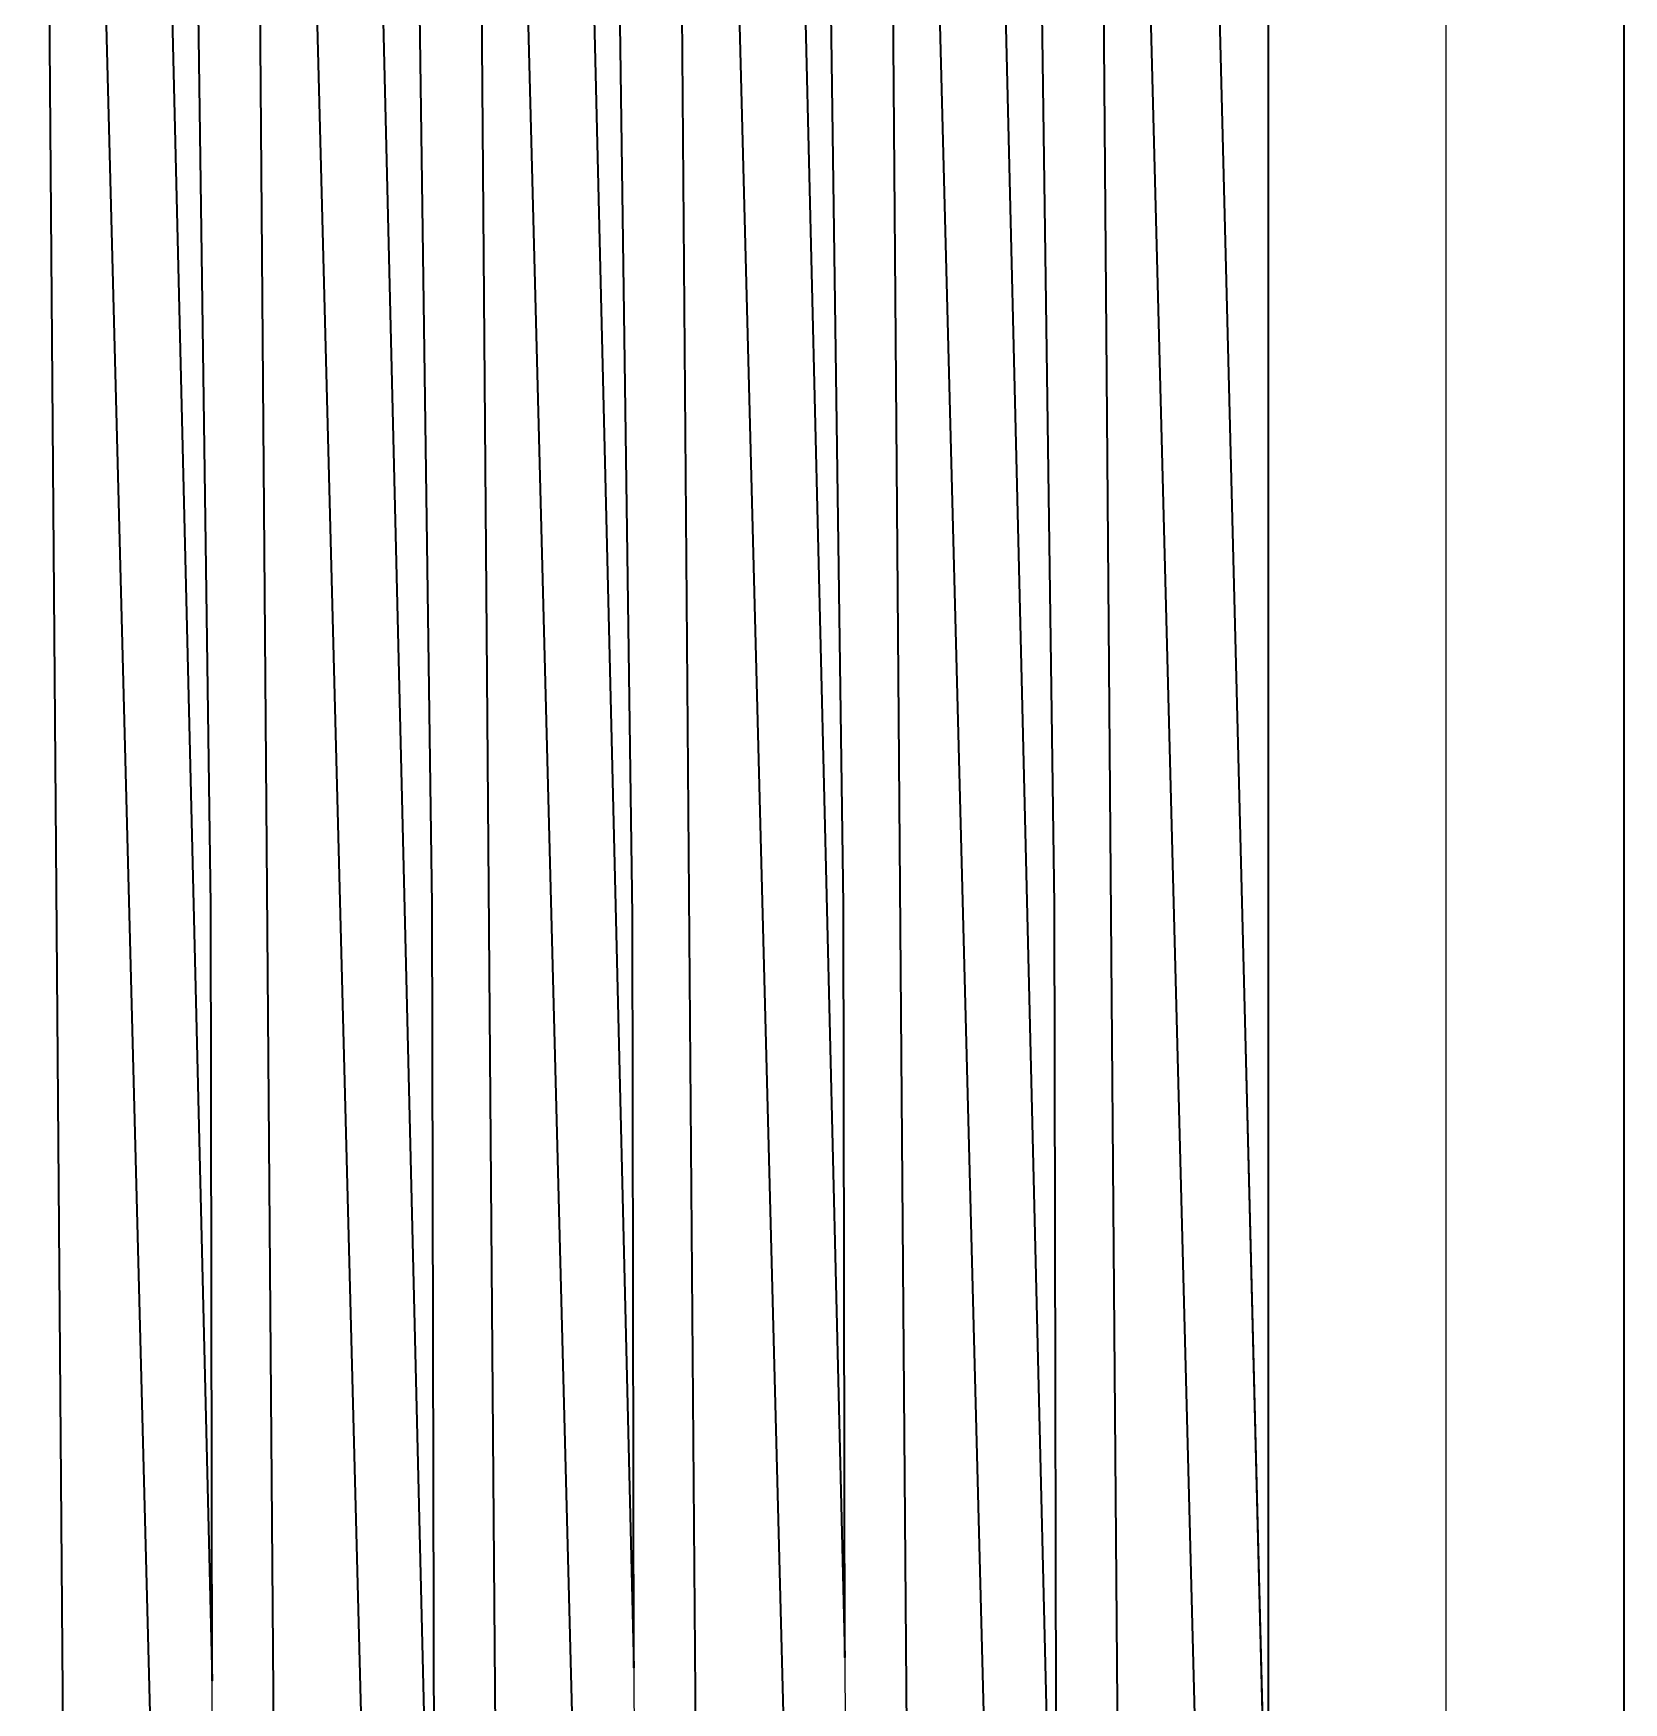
# Model space of a CAD drawing. Header units: millimetres. Extents: x 0 to 1881, y -1115 to 723.
# Drawn here: x 1608.4 to 1751.7, y -1019.7 to -869.1 of the extents above; entities that cross this region are included whole.
import ezdxf

# ---------------------------------------------------------------- set-up
doc = ezdxf.new("R2010")
doc.units = ezdxf.units.MM
doc.layers.add('Blocks', color=7, linetype='Continuous')
doc.layers.add('Blocks$Inner', color=7, linetype='Continuous', lineweight=25, true_color=0x007f00)
doc.layers.add('Blocks$Outline', color=7, linetype='Continuous', lineweight=35, true_color=0xff3f3f)

# ---------------------------------------------------------------- blocks, each defined once
blk = doc.blocks.new('PK4 Lounge Chair Top')
at = {"layer": 'Blocks$Inner'}
for p, q in [((563.19, -352.25), (552.86, 57.73)), ((557.66, -373.21), (546.8, 46.45))]:
    blk.add_line(p, q, dxfattribs=at)
for points in [[(595.21, 331.09), (595.21, -331.09)], [(526.96, 78.23), (527.78, 46.45), (538.64, -373), (538.5, -373.01), (538.35, -373.02), (538.29, -373.03), (538.22, -373.04), (538.15, -373.06), (538.08, -373.08), (538.01, -373.1), (537.94, -373.12), (537.87, -373.15), (537.8, -373.17), (537.74, -373.21), (537.67, -373.24), (537.61, -373.28), (537.54, -373.31), (537.41, -373.4), (537.29, -373.5), (537.16, -373.61), (537.04, -373.73)], [(579.18, -407.88), (579.2, -407.88), (579.2, -331.34), (579.2, -331.09), (579.2, -61.2), (579.2, 286.5)], [(466.14, -375.55), (466.19, -375.7), (466.24, -375.85), (466.32, -376.16), (468.24, -388.21), (467.95, -327.16), (467.83, -257.21), (466.65, -172.43), (464.69, 57.31), (464.5, 81.26), (464.51, 81.5), (464.52, 81.61), (464.53, 81.72), (464.55, 81.82), (464.57, 81.92), (464.59, 82.02)], [(502.71, 57.11), (504.68, -173.38), (505.86, -258.16), (505.97, -325.98)], [(546.58, 79.04), (546.8, 46.45), (548.32, -175.76), (549.89, -374.25), (549.96, -374.14), (550.04, -374.03), (550.12, -373.93), (550.2, -373.83), (550.28, -373.74), (550.36, -373.65)], [(520.57, -373.07), (508.9, 78.23), (508.88, 78.89), (508.91, 79.5), (508.93, 79.79), (508.97, 80.07), (509.02, 80.34), (509.07, 80.6), (509.13, 80.85), (509.07, 80.6), (509.02, 80.34), (508.97, 80.07), (508.93, 79.79), (508.91, 79.5), (508.88, 78.89)], [(454.81, -373.81), (453.25, -175.76)], [(470.49, 79.63), (470.51, 79.34), (470.52, 79.04), (472.26, -175.76), (473.82, -373.81)], [(508.48, 79), (508.42, 79.28), (508.35, 79.55), (508.42, 79.28), (508.48, 79), (508.52, 78.71), (508.54, 78.41), (508.55, 78.09), (510.29, -176.71), (511.85, -373.7), (511.75, -373.8), (511.66, -373.9), (511.57, -374.02), (511.49, -374.14), (511.4, -374.27), (511.32, -374.41)], [(451.88, 77.86), (451.85, 77.5), (451.84, 77.13), (451.83, 76.74), (451.85, 76.33), (463.48, -373.05)], [(470.86, 77.34), (470.85, 77.01), (470.86, 76.33), (482.49, -373.05)], [(456.83, 62.32), (456.99, 61.48), (457.09, 61.08), (457.19, 60.71), (457.31, 60.35), (457.43, 60.01), (457.57, 59.68), (457.71, 59.38), (457.86, 59.09), (458.01, 58.83), (458.17, 58.58), (458.34, 58.35), (458.51, 58.14), (458.68, 57.96), (467.95, -327.16)], [(544.11, -358.88), (543.69, -351.89), (533.83, 58.42), (533.69, 58.62), (533.55, 58.84)], [(488.02, -360.92), (487.6, -353.79), (477.71, 57.51)], [(485.34, -376.16), (485.67, -377.85), (485.99, -379.87), (486.68, -384.58), (487.49, -389.57), (487.98, -391.96), (488.54, -394.14), (488.78, -394.94), (488.54, -394.14), (488.44, -393.59), (488.36, -393.01), (488.3, -392.4), (488.27, -391.74), (488.02, -360.92), (487.79, -257.21), (486.62, -172.43), (484.65, 57.41)], [(496.74, 57.77), (505.97, -325.98), (506.22, -384.59)], [(524.99, -325.04), (515.79, 57.27), (515.73, 57.29), (515.66, 57.31), (515.54, 57.37)], [(544.11, -358.88), (543.89, -257.21), (542.71, -172.43)], [(521.36, 57.17), (521.49, 57.14), (521.61, 57.12), (521.73, 57.11), (523.7, -172.43), (524.87, -257.21), (524.99, -325.04), (525.29, -388.93)], [(563.19, 57.17), (563.19, -106.49), (563.19, -407.7), (563.22, -407.7)], [(530.87, -373.32), (529.31, -175.76)], [(501.53, -373.02), (490.71, 45.15), (492.23, -175.76), (493.79, -373.43)]]:
    blk.add_lwpolyline(points, dxfattribs=at)
at = {"layer": 'Blocks$Outline'}
for points in [[(595.21, 62.72), (595.21, -331.09)], [(463.48, -373.05), (452.2, 62.72)], [(453.25, -175.76), (454.81, -373.81)], [(482.49, -373.05), (471.22, 62.72)], [(472.26, -175.76), (473.82, -373.81)], [(477.71, 57.51), (487.6, -353.79), (488.02, -360.92), (487.79, -257.21), (486.62, -172.43), (484.65, 57.41)], [(510.29, -176.71), (511.85, -373.7)], [(520.57, -373.07), (509.3, 62.72)], [(515.79, 57.27), (524.99, -325.04), (524.87, -257.21), (523.7, -172.43), (521.73, 57.11)], [(458.68, 57.96), (467.95, -327.16), (467.83, -257.21), (466.65, -172.43), (464.69, 57.31)], [(496.74, 57.77), (505.97, -325.98), (505.86, -258.16), (504.68, -173.38), (502.71, 57.11)], [(533.83, 58.42), (543.69, -351.89), (544.11, -358.88), (543.89, -257.21), (542.71, -172.43), (540.75, 57.31)], [(552.86, 57.73), (563.19, -352.25), (563.19, -106.49), (563.19, 57.17)], [(538.64, -373), (527.78, 46.45)], [(529.31, -175.76), (530.87, -373.32)], [(557.66, -373.21), (546.8, 46.45)], [(548.32, -175.76), (549.89, -374.25)], [(501.53, -373.02), (490.71, 45.15)], [(492.23, -175.76), (493.79, -373.43)]]:
    blk.add_lwpolyline(points, dxfattribs=at)

msp = doc.modelspace()

# ---------------------------------------------------------------- block references
at = {"layer": 'Blocks'}
msp.add_blockref('PK4 Lounge Chair Top', (1156.54, -690.54), dxfattribs=at)

doc.saveas('drawing.dxf')
